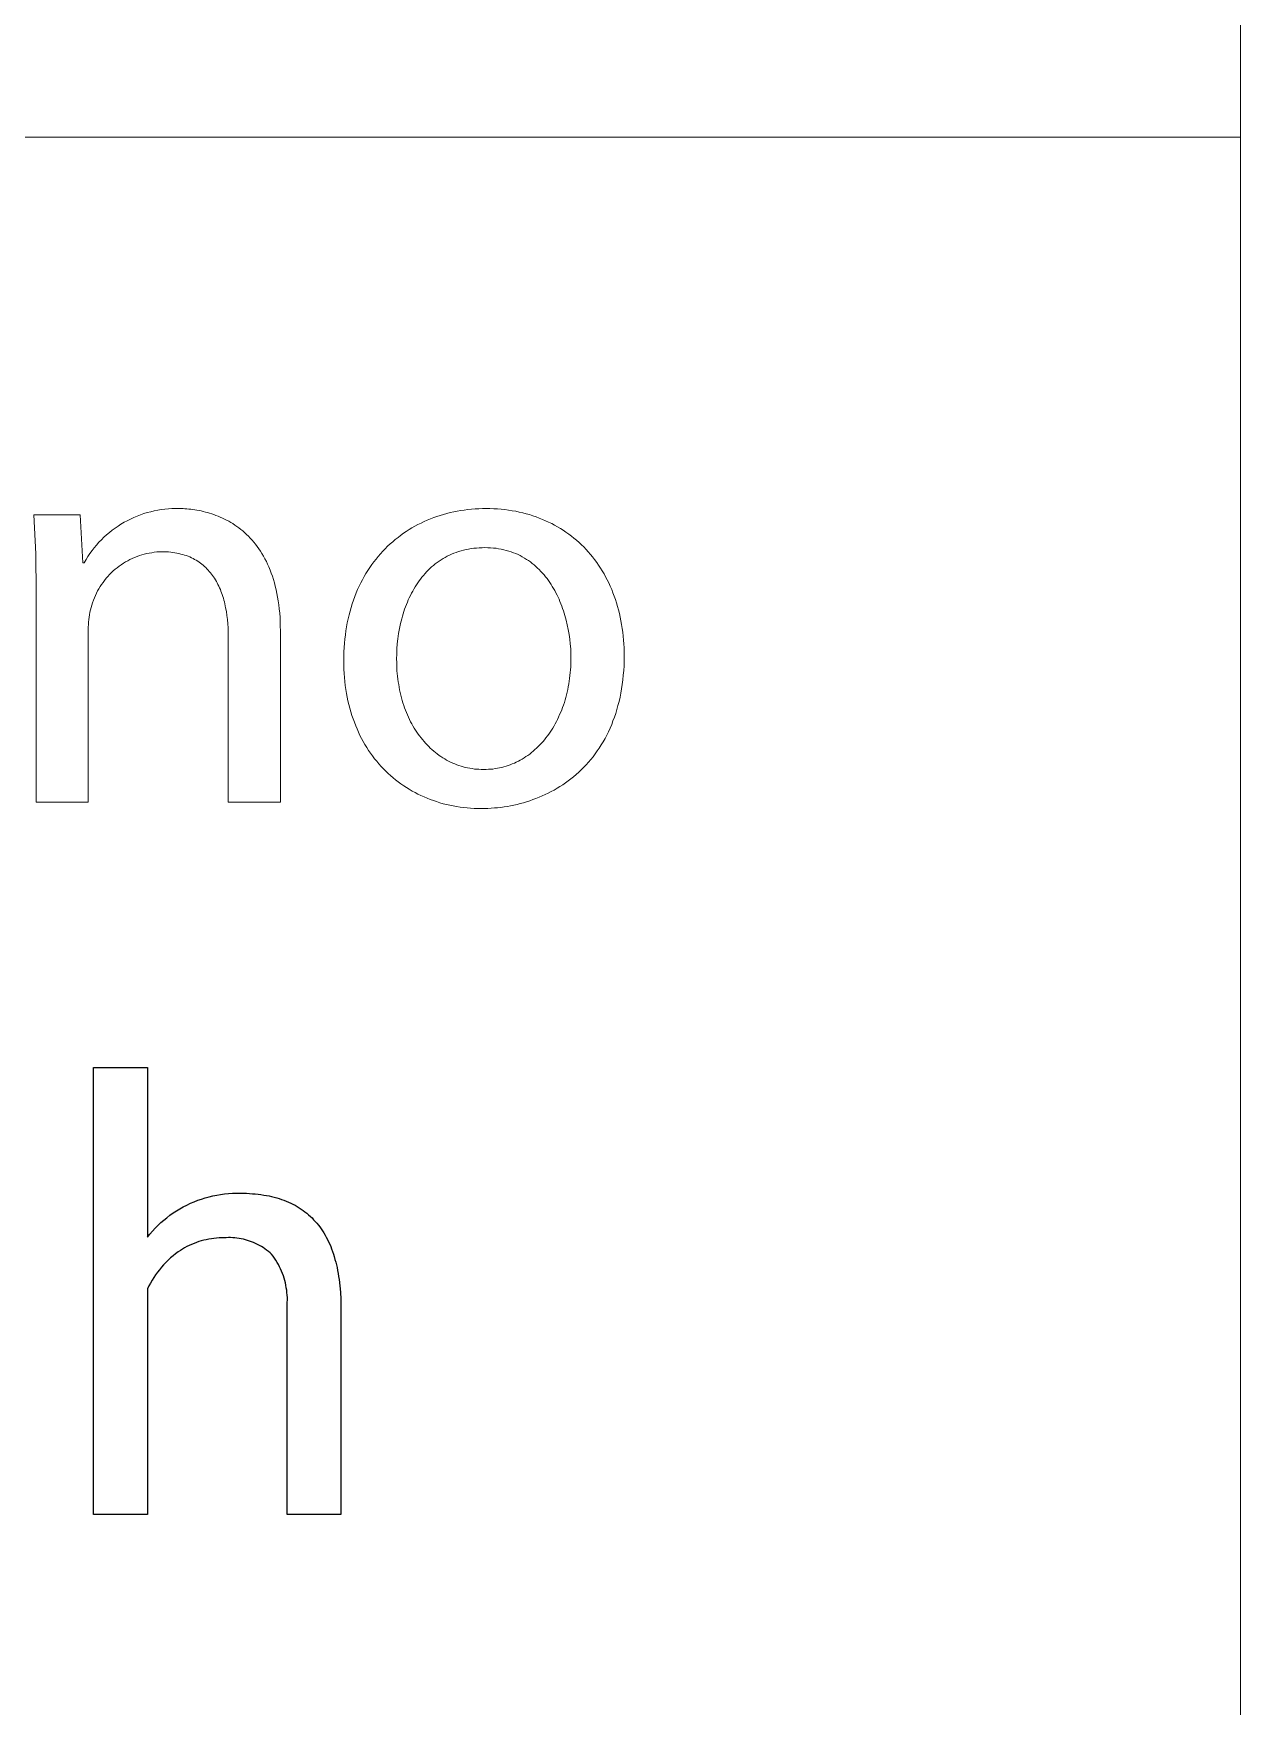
# Model space of a CAD drawing. Header units: millimetres. Extents: x -582 to 3448, y -204 to 2611.
# Drawn here: x 3362.2 to 3444.3, y 139.5 to 253.3 of the extents above; entities that cross this region are included whole.
import ezdxf

# ---------------------------------------------------------------- set-up
doc = ezdxf.new("R2010")
doc.units = ezdxf.units.MM
doc.header["$MEASUREMENT"] = 0
doc.layers.add('Domyślny', color=7, linetype='Continuous', true_color=0x000000)

msp = doc.modelspace()

# ---------------------------------------------------------------- linework, layer by layer
at = {"layer": 'Domyślny', "color": 18, "lineweight": 15, "true_color": 0x000000}
for p, q in [((3444.3, -204.25), (3444.3, 2611.46)), ((3444.3, 246.28), (1925.07, 246.28)), ((3444.3, 246.28), (3444.3, -204.25)), ((3370.38, 220.84), (3370.62, 220.88)), ((3370.62, 220.88), (3370.86, 220.92)), ((3370.86, 220.92), (3371.11, 220.95)), ((3371.11, 220.95), (3371.35, 220.97)), ((3371.35, 220.97), (3371.59, 220.99)), ((3371.59, 220.99), (3371.84, 220.99)), ((3371.84, 220.99), (3372.08, 220.99)), ((3372.08, 220.99), (3372.21, 220.99)), ((3372.21, 220.99), (3372.34, 220.99)), ((3372.34, 220.99), (3372.47, 220.98)), ((3372.47, 220.98), (3372.6, 220.97)), ((3372.6, 220.97), (3372.74, 220.96)), ((3372.74, 220.96), (3372.87, 220.95)), ((3372.87, 220.95), (3373.01, 220.93)), ((3373.01, 220.93), (3373.15, 220.91)), ((3373.15, 220.91), (3373.29, 220.89)), ((3373.29, 220.89), (3373.43, 220.86)), ((3391.24, 220.86), (3391.48, 220.89)), ((3391.48, 220.89), (3391.72, 220.92)), ((3391.72, 220.92), (3391.97, 220.95)), ((3391.97, 220.95), (3392.22, 220.97)), ((3392.22, 220.97), (3392.46, 220.98)), ((3392.46, 220.98), (3392.71, 220.99)), ((3392.71, 220.99), (3392.97, 220.99)), ((3392.97, 220.99), (3393.23, 220.99)), ((3393.23, 220.99), (3393.49, 220.98)), ((3393.49, 220.98), (3393.74, 220.97)), ((3393.74, 220.97), (3394, 220.95)), ((3394, 220.95), (3394.25, 220.92)), ((3394.25, 220.92), (3394.49, 220.89)), ((3394.49, 220.89), (3394.74, 220.85)), ((3362.32, 217.92), (3362.19, 220.56)), ((3362.19, 220.56), (3365.34, 220.56)), ((3365.34, 220.56), (3365.53, 217.31)), ((3367.72, 219.66), (3367.92, 219.8)), ((3367.92, 219.8), (3368.12, 219.93)), ((3368.12, 219.93), (3368.33, 220.06)), ((3368.33, 220.06), (3368.55, 220.17)), ((3368.55, 220.17), (3368.77, 220.28)), ((3368.77, 220.28), (3368.99, 220.39)), ((3368.99, 220.39), (3369.21, 220.48)), ((3369.21, 220.48), (3369.44, 220.57)), ((3369.44, 220.57), (3369.67, 220.65)), ((3369.67, 220.65), (3369.91, 220.72)), ((3369.91, 220.72), (3370.14, 220.78)), ((3370.14, 220.78), (3370.38, 220.84)), ((3373.43, 220.86), (3373.58, 220.83)), ((3373.58, 220.83), (3373.72, 220.8)), ((3373.72, 220.8), (3373.86, 220.76)), ((3373.86, 220.76), (3374.01, 220.73)), ((3374.01, 220.73), (3374.15, 220.68)), ((3374.15, 220.68), (3374.3, 220.64)), ((3374.3, 220.64), (3374.44, 220.59)), ((3374.44, 220.59), (3374.58, 220.53)), ((3374.58, 220.53), (3374.73, 220.48)), ((3374.73, 220.48), (3374.87, 220.42)), ((3374.87, 220.42), (3375.02, 220.35)), ((3375.02, 220.35), (3375.16, 220.28)), ((3375.16, 220.28), (3375.3, 220.21)), ((3375.3, 220.21), (3375.45, 220.13)), ((3375.45, 220.13), (3375.59, 220.05)), ((3375.59, 220.05), (3375.73, 219.97)), ((3375.73, 219.97), (3375.86, 219.87)), ((3375.86, 219.87), (3376, 219.78)), ((3376, 219.78), (3376.14, 219.68)), ((3387.92, 219.68), (3388.12, 219.8)), ((3388.12, 219.8), (3388.33, 219.91)), ((3388.33, 219.91), (3388.54, 220.01)), ((3388.54, 220.01), (3388.75, 220.11)), ((3388.75, 220.11), (3388.96, 220.2)), ((3388.96, 220.2), (3389.18, 220.29)), ((3389.18, 220.29), (3389.4, 220.38)), ((3389.4, 220.38), (3389.62, 220.46)), ((3389.62, 220.46), (3389.84, 220.53)), ((3389.84, 220.53), (3390.07, 220.6)), ((3390.07, 220.6), (3390.3, 220.66)), ((3390.3, 220.66), (3390.53, 220.72)), ((3390.53, 220.72), (3390.76, 220.77)), ((3390.76, 220.77), (3391, 220.82)), ((3391, 220.82), (3391.24, 220.86)), ((3394.74, 220.85), (3394.98, 220.81)), ((3394.98, 220.81), (3395.22, 220.76)), ((3395.22, 220.76), (3395.46, 220.7)), ((3395.46, 220.7), (3395.69, 220.64)), ((3395.69, 220.64), (3395.92, 220.58)), ((3395.92, 220.58), (3396.14, 220.51)), ((3396.14, 220.51), (3396.37, 220.43)), ((3396.37, 220.43), (3396.58, 220.35)), ((3396.58, 220.35), (3396.8, 220.26)), ((3396.8, 220.26), (3397.01, 220.17)), ((3397.01, 220.17), (3397.22, 220.08)), ((3397.22, 220.08), (3397.43, 219.97)), ((3397.43, 219.97), (3397.63, 219.87)), ((3397.63, 219.87), (3397.83, 219.76)), ((3397.83, 219.76), (3398.03, 219.64)), ((3366.45, 218.51), (3366.62, 218.7)), ((3366.62, 218.7), (3366.79, 218.87)), ((3366.79, 218.87), (3366.96, 219.04)), ((3366.96, 219.04), (3367.14, 219.21)), ((3367.14, 219.21), (3367.33, 219.37)), ((3367.33, 219.37), (3367.52, 219.52)), ((3367.52, 219.52), (3367.72, 219.66)), ((3376.14, 219.68), (3376.27, 219.58)), ((3376.27, 219.58), (3376.4, 219.47)), ((3376.4, 219.47), (3376.54, 219.35)), ((3376.54, 219.35), (3376.66, 219.24)), ((3376.66, 219.24), (3376.79, 219.11)), ((3376.79, 219.11), (3376.92, 218.98)), ((3376.92, 218.98), (3377.04, 218.85)), ((3377.04, 218.85), (3377.16, 218.71)), ((3377.16, 218.71), (3377.27, 218.57)), ((3386.43, 218.59), (3386.61, 218.74)), ((3386.61, 218.74), (3386.78, 218.89)), ((3386.78, 218.89), (3386.97, 219.03)), ((3386.97, 219.03), (3387.15, 219.17)), ((3387.15, 219.17), (3387.34, 219.31)), ((3387.34, 219.31), (3387.53, 219.44)), ((3387.53, 219.44), (3387.72, 219.56)), ((3387.72, 219.56), (3387.92, 219.68)), ((3398.03, 219.64), (3398.22, 219.52)), ((3398.22, 219.52), (3398.4, 219.39)), ((3398.4, 219.39), (3398.59, 219.26)), ((3398.59, 219.26), (3398.77, 219.12)), ((3398.77, 219.12), (3398.94, 218.98)), ((3398.94, 218.98), (3399.12, 218.84)), ((3399.12, 218.84), (3399.29, 218.69)), ((3399.29, 218.69), (3399.45, 218.53)), ((3362.35, 215.27), (3362.32, 217.92)), ((3365.61, 217.31), (3365.74, 217.53)), ((3365.74, 217.53), (3365.87, 217.73)), ((3365.87, 217.73), (3366, 217.94)), ((3366, 217.94), (3366.15, 218.13)), ((3366.15, 218.13), (3366.3, 218.33)), ((3366.3, 218.33), (3366.45, 218.51)), ((3368.73, 217.52), (3368.58, 217.44)), ((3368.89, 217.6), (3368.73, 217.52)), ((3369.05, 217.67), (3368.89, 217.6)), ((3369.21, 217.73), (3369.05, 217.67)), ((3369.37, 217.79), (3369.21, 217.73)), ((3369.54, 217.84), (3369.37, 217.79)), ((3369.7, 217.89), (3369.54, 217.84)), ((3369.87, 217.93), (3369.7, 217.89)), ((3370.04, 217.96), (3369.87, 217.93)), ((3370.21, 217.99), (3370.04, 217.96)), ((3370.38, 218.02), (3370.21, 217.99)), ((3370.55, 218.04), (3370.38, 218.02)), ((3370.73, 218.05), (3370.55, 218.04)), ((3370.9, 218.05), (3370.73, 218.05)), ((3371.06, 218.05), (3370.9, 218.05)), ((3371.21, 218.04), (3371.06, 218.05)), ((3371.36, 218.04), (3371.21, 218.04)), ((3371.5, 218.02), (3371.36, 218.04)), ((3371.65, 218.01), (3371.5, 218.02)), ((3371.79, 217.99), (3371.65, 218.01)), ((3371.92, 217.96), (3371.79, 217.99)), ((3372.06, 217.93), (3371.92, 217.96)), ((3372.19, 217.9), (3372.06, 217.93)), ((3372.32, 217.87), (3372.19, 217.9)), ((3372.44, 217.83), (3372.32, 217.87)), ((3372.56, 217.79), (3372.44, 217.83)), ((3372.68, 217.75), (3372.56, 217.79)), ((3372.8, 217.7), (3372.68, 217.75)), ((3372.91, 217.65), (3372.8, 217.7)), ((3373.02, 217.59), (3372.91, 217.65)), ((3373.13, 217.54), (3373.02, 217.59)), ((3373.23, 217.48), (3373.13, 217.54)), ((3373.34, 217.41), (3373.23, 217.48)), ((3377.27, 218.57), (3377.39, 218.42)), ((3377.39, 218.42), (3377.5, 218.26)), ((3377.5, 218.26), (3377.61, 218.1)), ((3377.61, 218.1), (3377.71, 217.93)), ((3377.71, 217.93), (3377.81, 217.76)), ((3377.81, 217.76), (3377.91, 217.58)), ((3377.91, 217.58), (3378.01, 217.4)), ((3385.33, 217.37), (3385.48, 217.56)), ((3385.48, 217.56), (3385.63, 217.74)), ((3385.63, 217.74), (3385.78, 217.92)), ((3385.78, 217.92), (3385.94, 218.09)), ((3385.94, 218.09), (3386.1, 218.26)), ((3386.1, 218.26), (3386.26, 218.43)), ((3386.26, 218.43), (3386.43, 218.59)), ((3389.9, 217.51), (3389.77, 217.42)), ((3390.04, 217.59), (3389.9, 217.51)), ((3390.18, 217.67), (3390.04, 217.59)), ((3390.32, 217.75), (3390.18, 217.67)), ((3390.47, 217.82), (3390.32, 217.75)), ((3390.62, 217.89), (3390.47, 217.82)), ((3390.78, 217.95), (3390.62, 217.89)), ((3390.93, 218.01), (3390.78, 217.95)), ((3391.09, 218.07), (3390.93, 218.01)), ((3391.26, 218.12), (3391.09, 218.07)), ((3391.43, 218.16), (3391.26, 218.12)), ((3391.6, 218.2), (3391.43, 218.16)), ((3391.77, 218.24), (3391.6, 218.2)), ((3391.95, 218.27), (3391.77, 218.24)), ((3392.13, 218.29), (3391.95, 218.27)), ((3392.31, 218.31), (3392.13, 218.29)), ((3392.5, 218.32), (3392.31, 218.31)), ((3392.69, 218.33), (3392.5, 218.32)), ((3392.89, 218.34), (3392.69, 218.33)), ((3393.08, 218.33), (3392.89, 218.34)), ((3393.27, 218.32), (3393.08, 218.33)), ((3393.46, 218.31), (3393.27, 218.32)), ((3393.64, 218.29), (3393.46, 218.31)), ((3393.82, 218.26), (3393.64, 218.29)), ((3394, 218.23), (3393.82, 218.26)), ((3394.17, 218.19), (3394, 218.23)), ((3394.34, 218.15), (3394.17, 218.19)), ((3394.51, 218.1), (3394.34, 218.15)), ((3394.67, 218.05), (3394.51, 218.1)), ((3394.83, 217.99), (3394.67, 218.05)), ((3394.99, 217.93), (3394.83, 217.99)), ((3395.14, 217.86), (3394.99, 217.93)), ((3395.29, 217.79), (3395.14, 217.86)), ((3395.43, 217.71), (3395.29, 217.79)), ((3395.57, 217.63), (3395.43, 217.71)), ((3395.71, 217.54), (3395.57, 217.63)), ((3395.85, 217.45), (3395.71, 217.54)), ((3399.45, 218.53), (3399.61, 218.38)), ((3399.61, 218.38), (3399.77, 218.21)), ((3399.77, 218.21), (3399.92, 218.05)), ((3399.92, 218.05), (3400.07, 217.87)), ((3400.07, 217.87), (3400.21, 217.7)), ((3400.21, 217.7), (3400.35, 217.52)), ((3400.35, 217.52), (3400.49, 217.33)), ((3365.53, 217.31), (3365.61, 217.31)), ((3367.22, 216.38), (3367.11, 216.25)), ((3367.34, 216.51), (3367.22, 216.38)), ((3367.46, 216.63), (3367.34, 216.51)), ((3367.59, 216.75), (3367.46, 216.63)), ((3367.72, 216.86), (3367.59, 216.75)), ((3367.86, 216.97), (3367.72, 216.86)), ((3367.99, 217.07), (3367.86, 216.97)), ((3368.13, 217.17), (3367.99, 217.07)), ((3368.28, 217.27), (3368.13, 217.17)), ((3368.43, 217.36), (3368.28, 217.27)), ((3368.58, 217.44), (3368.43, 217.36)), ((3373.44, 217.35), (3373.34, 217.41)), ((3373.53, 217.28), (3373.44, 217.35)), ((3373.63, 217.21), (3373.53, 217.28)), ((3373.72, 217.14), (3373.63, 217.21)), ((3373.81, 217.06), (3373.72, 217.14)), ((3373.89, 216.98), (3373.81, 217.06)), ((3373.97, 216.9), (3373.89, 216.98)), ((3374.06, 216.81), (3373.97, 216.9)), ((3374.13, 216.72), (3374.06, 216.81)), ((3374.21, 216.63), (3374.13, 216.72)), ((3374.28, 216.54), (3374.21, 216.63)), ((3374.35, 216.45), (3374.28, 216.54)), ((3374.42, 216.35), (3374.35, 216.45)), ((3374.49, 216.25), (3374.42, 216.35)), ((3378.01, 217.4), (3378.1, 217.21)), ((3378.1, 217.21), (3378.19, 217.02)), ((3378.19, 217.02), (3378.27, 216.81)), ((3378.27, 216.81), (3378.35, 216.61)), ((3378.35, 216.61), (3378.42, 216.39)), ((3378.42, 216.39), (3378.5, 216.17)), ((3384.55, 216.15), (3384.67, 216.37)), ((3384.67, 216.37), (3384.79, 216.58)), ((3384.79, 216.58), (3384.92, 216.78)), ((3384.92, 216.78), (3385.05, 216.98)), ((3385.05, 216.98), (3385.19, 217.18)), ((3385.19, 217.18), (3385.33, 217.37)), ((3388.6, 216.32), (3388.5, 216.2)), ((3388.7, 216.45), (3388.6, 216.32)), ((3388.81, 216.57), (3388.7, 216.45)), ((3388.92, 216.69), (3388.81, 216.57)), ((3389.03, 216.8), (3388.92, 216.69)), ((3389.14, 216.91), (3389.03, 216.8)), ((3389.26, 217.02), (3389.14, 216.91)), ((3389.38, 217.13), (3389.26, 217.02)), ((3389.51, 217.23), (3389.38, 217.13)), ((3389.64, 217.32), (3389.51, 217.23)), ((3389.77, 217.42), (3389.64, 217.32)), ((3395.98, 217.36), (3395.85, 217.45)), ((3396.1, 217.26), (3395.98, 217.36)), ((3396.23, 217.16), (3396.1, 217.26)), ((3396.35, 217.06), (3396.23, 217.16)), ((3396.47, 216.95), (3396.35, 217.06)), ((3396.58, 216.84), (3396.47, 216.95)), ((3396.7, 216.72), (3396.58, 216.84)), ((3396.8, 216.6), (3396.7, 216.72)), ((3396.91, 216.48), (3396.8, 216.6)), ((3397.01, 216.35), (3396.91, 216.48)), ((3397.11, 216.23), (3397.01, 216.35)), ((3400.49, 217.33), (3400.62, 217.14)), ((3400.62, 217.14), (3400.75, 216.95)), ((3400.75, 216.95), (3400.87, 216.76)), ((3400.87, 216.76), (3400.99, 216.55)), ((3400.99, 216.55), (3401.1, 216.35)), ((3401.1, 216.35), (3401.21, 216.14)), ((3362.35, 201.02), (3362.35, 215.27)), ((3366.45, 215.23), (3366.38, 215.08)), ((3366.53, 215.39), (3366.45, 215.23)), ((3366.61, 215.54), (3366.53, 215.39)), ((3366.7, 215.69), (3366.61, 215.54)), ((3366.8, 215.83), (3366.7, 215.69)), ((3366.9, 215.97), (3366.8, 215.83)), ((3367, 216.11), (3366.9, 215.97)), ((3367.11, 216.25), (3367, 216.11)), ((3374.55, 216.15), (3374.49, 216.25)), ((3374.61, 216.04), (3374.55, 216.15)), ((3374.67, 215.94), (3374.61, 216.04)), ((3374.72, 215.83), (3374.67, 215.94)), ((3374.78, 215.72), (3374.72, 215.83)), ((3374.83, 215.61), (3374.78, 215.72)), ((3374.88, 215.49), (3374.83, 215.61)), ((3374.92, 215.38), (3374.88, 215.49)), ((3374.97, 215.26), (3374.92, 215.38)), ((3375.01, 215.14), (3374.97, 215.26)), ((3378.5, 216.17), (3378.56, 215.94)), ((3378.56, 215.94), (3378.62, 215.71)), ((3378.62, 215.71), (3378.68, 215.47)), ((3378.68, 215.47), (3378.73, 215.22)), ((3378.73, 215.22), (3378.78, 214.97)), ((3384.03, 215.01), (3384.13, 215.25)), ((3384.13, 215.25), (3384.22, 215.48)), ((3384.22, 215.48), (3384.33, 215.71)), ((3384.33, 215.71), (3384.44, 215.93)), ((3384.44, 215.93), (3384.55, 216.15)), ((3387.89, 215.23), (3387.81, 215.08)), ((3387.97, 215.38), (3387.89, 215.23)), ((3388.05, 215.52), (3387.97, 215.38)), ((3388.13, 215.66), (3388.05, 215.52)), ((3388.22, 215.8), (3388.13, 215.66)), ((3388.31, 215.93), (3388.22, 215.8)), ((3388.4, 216.07), (3388.31, 215.93)), ((3388.5, 216.2), (3388.4, 216.07)), ((3397.2, 216.1), (3397.11, 216.23)), ((3397.3, 215.96), (3397.2, 216.1)), ((3397.39, 215.83), (3397.3, 215.96)), ((3397.47, 215.69), (3397.39, 215.83)), ((3397.56, 215.55), (3397.47, 215.69)), ((3397.64, 215.41), (3397.56, 215.55)), ((3397.71, 215.26), (3397.64, 215.41)), ((3397.79, 215.11), (3397.71, 215.26)), ((3401.21, 216.14), (3401.31, 215.93)), ((3401.31, 215.93), (3401.41, 215.71)), ((3401.41, 215.71), (3401.51, 215.49)), ((3401.51, 215.49), (3401.6, 215.27)), ((3401.6, 215.27), (3401.68, 215.04)), ((3366.05, 214.1), (3366.01, 213.94)), ((3366.09, 214.27), (3366.05, 214.1)), ((3366.14, 214.43), (3366.09, 214.27)), ((3366.19, 214.59), (3366.14, 214.43)), ((3366.25, 214.76), (3366.19, 214.59)), ((3366.31, 214.92), (3366.25, 214.76)), ((3366.38, 215.08), (3366.31, 214.92)), ((3375.05, 215.02), (3375.01, 215.14)), ((3375.09, 214.89), (3375.05, 215.02)), ((3375.12, 214.77), (3375.09, 214.89)), ((3375.16, 214.64), (3375.12, 214.77)), ((3375.19, 214.51), (3375.16, 214.64)), ((3375.24, 214.25), (3375.19, 214.51)), ((3375.29, 213.99), (3375.24, 214.25)), ((3378.78, 214.97), (3378.82, 214.71)), ((3378.82, 214.71), (3378.86, 214.44)), ((3378.86, 214.44), (3378.89, 214.17)), ((3378.89, 214.17), (3378.92, 213.88)), ((3383.71, 214.02), (3383.78, 214.27)), ((3383.78, 214.27), (3383.86, 214.52)), ((3383.86, 214.52), (3383.94, 214.77)), ((3383.94, 214.77), (3384.03, 215.01)), ((3387.42, 214.15), (3387.37, 213.99)), ((3387.48, 214.31), (3387.42, 214.15)), ((3387.54, 214.47), (3387.48, 214.31)), ((3387.61, 214.63), (3387.54, 214.47)), ((3387.67, 214.78), (3387.61, 214.63)), ((3387.74, 214.93), (3387.67, 214.78)), ((3387.81, 215.08), (3387.74, 214.93)), ((3397.86, 214.97), (3397.79, 215.11)), ((3397.93, 214.82), (3397.86, 214.97)), ((3397.99, 214.66), (3397.93, 214.82)), ((3398.06, 214.51), (3397.99, 214.66)), ((3398.12, 214.36), (3398.06, 214.51)), ((3398.17, 214.2), (3398.12, 214.36)), ((3398.23, 214.04), (3398.17, 214.2)), ((3401.68, 215.04), (3401.76, 214.81)), ((3401.76, 214.81), (3401.84, 214.58)), ((3401.84, 214.58), (3401.91, 214.34)), ((3401.91, 214.34), (3401.97, 214.1)), ((3401.97, 214.1), (3402.04, 213.85)), ((3365.9, 213.1), (3365.89, 212.93)), ((3365.89, 212.93), (3365.89, 212.76)), ((3365.91, 213.27), (3365.9, 213.1)), ((3365.93, 213.44), (3365.91, 213.27)), ((3365.95, 213.61), (3365.93, 213.44)), ((3365.98, 213.77), (3365.95, 213.61)), ((3366.01, 213.94), (3365.98, 213.77)), ((3375.33, 213.71), (3375.29, 213.99)), ((3375.37, 213.44), (3375.33, 213.71)), ((3375.39, 213.15), (3375.37, 213.44)), ((3375.41, 212.87), (3375.39, 213.15)), ((3378.92, 213.88), (3378.94, 213.59)), ((3378.94, 213.59), (3378.95, 213.3)), ((3378.95, 213.3), (3378.96, 213)), ((3378.96, 213), (3378.97, 212.68)), ((3383.43, 212.68), (3383.47, 212.95)), ((3383.47, 212.95), (3383.52, 213.23)), ((3383.52, 213.23), (3383.58, 213.49)), ((3383.58, 213.49), (3383.64, 213.76)), ((3383.64, 213.76), (3383.71, 214.02)), ((3387.14, 213.17), (3387.07, 212.83)), ((3387.18, 213.33), (3387.14, 213.17)), ((3387.22, 213.5), (3387.18, 213.33)), ((3387.27, 213.67), (3387.22, 213.5)), ((3387.32, 213.83), (3387.27, 213.67)), ((3387.37, 213.99), (3387.32, 213.83)), ((3398.28, 213.88), (3398.23, 214.04)), ((3398.33, 213.72), (3398.28, 213.88)), ((3398.41, 213.4), (3398.33, 213.72)), ((3398.49, 213.08), (3398.41, 213.4)), ((3398.56, 212.76), (3398.49, 213.08)), ((3402.04, 213.85), (3402.09, 213.61)), ((3402.09, 213.61), (3402.14, 213.35)), ((3402.14, 213.35), (3402.19, 213.1)), ((3402.19, 213.1), (3402.23, 212.84)), ((3365.89, 212.76), (3365.89, 201.02)), ((3375.42, 212.58), (3375.41, 212.87)), ((3375.42, 212.28), (3375.42, 212.58)), ((3375.42, 201.02), (3375.42, 212.28)), ((3378.97, 212.68), (3378.97, 201.02)), ((3383.3, 211.53), (3383.33, 211.83)), ((3383.33, 211.83), (3383.35, 212.11)), ((3383.35, 212.11), (3383.39, 212.4)), ((3383.39, 212.4), (3383.43, 212.68)), ((3386.92, 211.8), (3386.9, 211.45)), ((3386.96, 212.14), (3386.92, 211.8)), ((3387.01, 212.49), (3386.96, 212.14)), ((3387.07, 212.83), (3387.01, 212.49)), ((3398.61, 212.43), (3398.56, 212.76)), ((3398.66, 212.11), (3398.61, 212.43)), ((3398.69, 211.78), (3398.66, 212.11)), ((3398.72, 211.46), (3398.69, 211.78)), ((3402.23, 212.84), (3402.26, 212.58)), ((3402.26, 212.58), (3402.29, 212.32)), ((3402.29, 212.32), (3402.32, 212.05)), ((3402.32, 212.05), (3402.34, 211.78)), ((3402.34, 211.78), (3402.35, 211.51)), ((3383.28, 210.94), (3383.29, 211.24)), ((3383.28, 210.63), (3383.28, 210.94)), ((3383.28, 210.34), (3383.28, 210.63)), ((3383.29, 211.24), (3383.3, 211.53)), ((3386.88, 211.1), (3386.87, 210.75)), ((3386.87, 210.75), (3386.88, 210.55)), ((3386.9, 211.45), (3386.88, 211.1)), ((3398.73, 211.15), (3398.72, 211.46)), ((3398.74, 210.83), (3398.73, 211.15)), ((3398.74, 210.63), (3398.74, 210.83)), ((3402.35, 211.51), (3402.36, 211.23)), ((3402.36, 211.23), (3402.36, 210.95)), ((3402.36, 210.95), (3402.36, 210.62)), ((3383.29, 210.06), (3383.28, 210.34)), ((3383.3, 209.78), (3383.29, 210.06)), ((3383.32, 209.5), (3383.3, 209.78)), ((3383.35, 209.23), (3383.32, 209.5)), ((3386.88, 210.55), (3386.88, 210.35)), ((3386.88, 210.35), (3386.89, 210.16)), ((3386.89, 210.16), (3386.9, 209.96)), ((3386.9, 209.96), (3386.92, 209.77)), ((3386.92, 209.77), (3386.94, 209.58)), ((3386.94, 209.58), (3386.96, 209.39)), ((3398.65, 209.44), (3398.67, 209.63)), ((3398.67, 209.63), (3398.69, 209.83)), ((3398.69, 209.83), (3398.71, 210.03)), ((3398.71, 210.03), (3398.72, 210.22)), ((3398.72, 210.22), (3398.73, 210.43)), ((3398.73, 210.43), (3398.74, 210.63)), ((3402.3, 209.65), (3402.27, 209.34)), ((3402.33, 209.97), (3402.3, 209.65)), ((3402.35, 210.29), (3402.33, 209.97)), ((3402.36, 210.62), (3402.35, 210.29)), ((3383.38, 208.95), (3383.35, 209.23)), ((3383.42, 208.69), (3383.38, 208.95)), ((3383.46, 208.42), (3383.42, 208.69)), ((3383.51, 208.16), (3383.46, 208.42)), ((3386.96, 209.39), (3386.99, 209.2)), ((3386.99, 209.2), (3387.02, 209.02)), ((3387.02, 209.02), (3387.05, 208.83)), ((3387.05, 208.83), (3387.08, 208.65)), ((3387.08, 208.65), (3387.12, 208.47)), ((3387.12, 208.47), (3387.17, 208.29)), ((3398.44, 208.32), (3398.48, 208.5)), ((3398.48, 208.5), (3398.52, 208.69)), ((3398.52, 208.69), (3398.56, 208.87)), ((3398.56, 208.87), (3398.59, 209.06)), ((3398.59, 209.06), (3398.62, 209.25)), ((3398.62, 209.25), (3398.65, 209.44)), ((3402.14, 208.44), (3402.08, 208.15)), ((3402.19, 208.73), (3402.14, 208.44)), ((3402.23, 209.03), (3402.19, 208.73)), ((3402.27, 209.34), (3402.23, 209.03)), ((3383.56, 207.91), (3383.51, 208.16)), ((3383.62, 207.66), (3383.56, 207.91)), ((3383.69, 207.41), (3383.62, 207.66)), ((3383.76, 207.16), (3383.69, 207.41)), ((3387.17, 208.29), (3387.21, 208.12)), ((3387.21, 208.12), (3387.26, 207.94)), ((3387.26, 207.94), (3387.31, 207.77)), ((3387.31, 207.77), (3387.37, 207.6)), ((3387.37, 207.6), (3387.42, 207.44)), ((3387.42, 207.44), (3387.49, 207.27)), ((3387.49, 207.27), (3387.55, 207.11)), ((3398.04, 207.13), (3398.11, 207.29)), ((3398.11, 207.29), (3398.17, 207.46)), ((3398.17, 207.46), (3398.23, 207.62)), ((3398.23, 207.62), (3398.29, 207.8)), ((3398.29, 207.8), (3398.34, 207.97)), ((3398.34, 207.97), (3398.39, 208.14)), ((3398.39, 208.14), (3398.44, 208.32)), ((3401.87, 207.32), (3401.79, 207.05)), ((3401.94, 207.59), (3401.87, 207.32)), ((3402.01, 207.86), (3401.94, 207.59)), ((3402.08, 208.15), (3402.01, 207.86)), ((3383.83, 206.92), (3383.76, 207.16)), ((3383.91, 206.68), (3383.83, 206.92)), ((3384, 206.45), (3383.91, 206.68)), ((3384.09, 206.22), (3384, 206.45)), ((3384.18, 206), (3384.09, 206.22)), ((3387.55, 207.11), (3387.62, 206.95)), ((3387.62, 206.95), (3387.69, 206.8)), ((3387.69, 206.8), (3387.76, 206.64)), ((3387.76, 206.64), (3387.83, 206.49)), ((3387.83, 206.49), (3387.91, 206.35)), ((3387.91, 206.35), (3387.99, 206.2)), ((3387.99, 206.2), (3388.08, 206.06)), ((3397.5, 206.06), (3397.59, 206.21)), ((3397.59, 206.21), (3397.67, 206.35)), ((3397.67, 206.35), (3397.75, 206.5)), ((3397.75, 206.5), (3397.83, 206.65)), ((3397.83, 206.65), (3397.9, 206.81)), ((3397.9, 206.81), (3397.97, 206.97)), ((3397.97, 206.97), (3398.04, 207.13)), ((3401.51, 206.29), (3401.4, 206.04)), ((3401.6, 206.54), (3401.51, 206.29)), ((3401.7, 206.79), (3401.6, 206.54)), ((3401.79, 207.05), (3401.7, 206.79)), ((3384.28, 205.78), (3384.18, 206)), ((3384.38, 205.56), (3384.28, 205.78)), ((3384.49, 205.35), (3384.38, 205.56)), ((3384.61, 205.14), (3384.49, 205.35)), ((3384.72, 204.93), (3384.61, 205.14)), ((3388.08, 206.06), (3388.16, 205.92)), ((3388.16, 205.92), (3388.25, 205.78)), ((3388.25, 205.78), (3388.34, 205.65)), ((3388.34, 205.65), (3388.44, 205.52)), ((3388.44, 205.52), (3388.54, 205.39)), ((3388.54, 205.39), (3388.64, 205.27)), ((3388.64, 205.27), (3388.74, 205.14)), ((3388.74, 205.14), (3388.84, 205.03)), ((3388.84, 205.03), (3388.95, 204.91)), ((3396.62, 204.91), (3396.73, 205.02)), ((3396.73, 205.02), (3396.84, 205.14)), ((3396.84, 205.14), (3396.94, 205.26)), ((3396.94, 205.26), (3397.04, 205.39)), ((3397.04, 205.39), (3397.14, 205.52)), ((3397.14, 205.52), (3397.23, 205.65)), ((3397.23, 205.65), (3397.33, 205.78)), ((3397.33, 205.78), (3397.42, 205.92)), ((3397.42, 205.92), (3397.5, 206.06)), ((3400.93, 205.13), (3400.8, 204.91)), ((3401.06, 205.35), (3400.93, 205.13)), ((3401.18, 205.58), (3401.06, 205.35)), ((3401.29, 205.81), (3401.18, 205.58)), ((3401.4, 206.04), (3401.29, 205.81)), ((3384.85, 204.73), (3384.72, 204.93)), ((3384.97, 204.54), (3384.85, 204.73)), ((3385.1, 204.34), (3384.97, 204.54)), ((3385.24, 204.16), (3385.1, 204.34)), ((3385.38, 203.97), (3385.24, 204.16)), ((3385.52, 203.8), (3385.38, 203.97)), ((3388.95, 204.91), (3389.06, 204.8)), ((3389.06, 204.8), (3389.17, 204.69)), ((3389.17, 204.69), (3389.28, 204.59)), ((3389.28, 204.59), (3389.4, 204.49)), ((3389.4, 204.49), (3389.52, 204.39)), ((3389.52, 204.39), (3389.64, 204.3)), ((3389.64, 204.3), (3389.76, 204.2)), ((3389.76, 204.2), (3389.89, 204.12)), ((3389.89, 204.12), (3390.02, 204.04)), ((3390.02, 204.04), (3390.15, 203.96)), ((3390.15, 203.96), (3390.28, 203.88)), ((3390.28, 203.88), (3390.41, 203.81)), ((3390.41, 203.81), (3390.55, 203.74)), ((3395.02, 203.74), (3395.16, 203.81)), ((3395.16, 203.81), (3395.29, 203.88)), ((3395.29, 203.88), (3395.42, 203.95)), ((3395.42, 203.95), (3395.55, 204.03)), ((3395.55, 204.03), (3395.68, 204.12)), ((3395.68, 204.12), (3395.81, 204.2)), ((3395.81, 204.2), (3395.93, 204.29)), ((3395.93, 204.29), (3396.05, 204.39)), ((3396.05, 204.39), (3396.17, 204.48)), ((3396.17, 204.48), (3396.29, 204.59)), ((3396.29, 204.59), (3396.4, 204.69)), ((3396.4, 204.69), (3396.51, 204.8)), ((3396.51, 204.8), (3396.62, 204.91)), ((3400.09, 203.92), (3399.93, 203.74)), ((3400.24, 204.11), (3400.09, 203.92)), ((3400.39, 204.3), (3400.24, 204.11)), ((3400.53, 204.5), (3400.39, 204.3)), ((3400.67, 204.7), (3400.53, 204.5)), ((3400.8, 204.91), (3400.67, 204.7)), ((3385.67, 203.62), (3385.52, 203.8)), ((3385.82, 203.45), (3385.67, 203.62)), ((3385.98, 203.29), (3385.82, 203.45)), ((3386.14, 203.13), (3385.98, 203.29)), ((3386.3, 202.97), (3386.14, 203.13)), ((3386.47, 202.82), (3386.3, 202.97)), ((3386.64, 202.67), (3386.47, 202.82)), ((3386.81, 202.53), (3386.64, 202.67)), ((3390.55, 203.74), (3390.69, 203.68)), ((3390.69, 203.68), (3390.83, 203.62)), ((3390.83, 203.62), (3390.97, 203.56)), ((3390.97, 203.56), (3391.11, 203.51)), ((3391.11, 203.51), (3391.26, 203.47)), ((3391.26, 203.47), (3391.4, 203.42)), ((3391.4, 203.42), (3391.55, 203.38)), ((3391.55, 203.38), (3391.7, 203.35)), ((3391.7, 203.35), (3391.86, 203.32)), ((3391.86, 203.32), (3392.01, 203.3)), ((3392.01, 203.3), (3392.17, 203.27)), ((3392.17, 203.27), (3392.32, 203.26)), ((3392.32, 203.26), (3392.48, 203.25)), ((3392.48, 203.25), (3392.64, 203.24)), ((3392.64, 203.24), (3392.81, 203.24)), ((3392.81, 203.24), (3392.96, 203.24)), ((3392.96, 203.24), (3393.12, 203.25)), ((3393.12, 203.25), (3393.28, 203.26)), ((3393.28, 203.26), (3393.43, 203.27)), ((3393.43, 203.27), (3393.58, 203.3)), ((3393.58, 203.3), (3393.73, 203.32)), ((3393.73, 203.32), (3393.88, 203.35)), ((3393.88, 203.35), (3394.03, 203.38)), ((3394.03, 203.38), (3394.18, 203.42)), ((3394.18, 203.42), (3394.32, 203.46)), ((3394.32, 203.46), (3394.47, 203.51)), ((3394.47, 203.51), (3394.61, 203.56)), ((3394.61, 203.56), (3394.75, 203.62)), ((3394.75, 203.62), (3394.89, 203.68)), ((3394.89, 203.68), (3395.02, 203.74)), ((3398.92, 202.75), (3398.74, 202.61)), ((3399.09, 202.9), (3398.92, 202.75)), ((3399.27, 203.06), (3399.09, 202.9)), ((3399.44, 203.22), (3399.27, 203.06)), ((3399.61, 203.39), (3399.44, 203.22)), ((3399.77, 203.56), (3399.61, 203.39)), ((3399.93, 203.74), (3399.77, 203.56)), ((3386.99, 202.39), (3386.81, 202.53)), ((3387.17, 202.26), (3386.99, 202.39)), ((3387.36, 202.13), (3387.17, 202.26)), ((3387.54, 202.01), (3387.36, 202.13)), ((3387.74, 201.89), (3387.54, 202.01)), ((3387.93, 201.77), (3387.74, 201.89)), ((3388.13, 201.67), (3387.93, 201.77)), ((3388.33, 201.56), (3388.13, 201.67)), ((3388.53, 201.46), (3388.33, 201.56)), ((3396.99, 201.53), (3396.78, 201.44)), ((3397.19, 201.63), (3396.99, 201.53)), ((3397.39, 201.74), (3397.19, 201.63)), ((3397.59, 201.84), (3397.39, 201.74)), ((3397.79, 201.96), (3397.59, 201.84)), ((3397.98, 202.08), (3397.79, 201.96)), ((3398.18, 202.2), (3397.98, 202.08)), ((3398.37, 202.33), (3398.18, 202.2)), ((3398.55, 202.47), (3398.37, 202.33)), ((3398.74, 202.61), (3398.55, 202.47)), ((3365.89, 201.02), (3362.35, 201.02)), ((3378.97, 201.02), (3375.42, 201.02)), ((3388.74, 201.37), (3388.53, 201.46)), ((3388.95, 201.28), (3388.74, 201.37)), ((3389.16, 201.2), (3388.95, 201.28)), ((3389.38, 201.12), (3389.16, 201.2)), ((3389.6, 201.05), (3389.38, 201.12)), ((3389.82, 200.98), (3389.6, 201.05)), ((3390.04, 200.91), (3389.82, 200.98)), ((3390.27, 200.86), (3390.04, 200.91)), ((3390.49, 200.81), (3390.27, 200.86)), ((3390.72, 200.76), (3390.49, 200.81)), ((3390.96, 200.72), (3390.72, 200.76)), ((3391.19, 200.68), (3390.96, 200.72)), ((3391.43, 200.65), (3391.19, 200.68)), ((3391.67, 200.63), (3391.43, 200.65)), ((3391.91, 200.61), (3391.67, 200.63)), ((3392.15, 200.59), (3391.91, 200.61)), ((3392.4, 200.58), (3392.15, 200.59)), ((3392.64, 200.58), (3392.4, 200.58)), ((3392.87, 200.58), (3392.64, 200.58)), ((3393.09, 200.59), (3392.87, 200.58)), ((3393.31, 200.6), (3393.09, 200.59)), ((3393.53, 200.62), (3393.31, 200.6)), ((3393.75, 200.64), (3393.53, 200.62)), ((3393.97, 200.66), (3393.75, 200.64)), ((3394.19, 200.69), (3393.97, 200.66)), ((3394.41, 200.73), (3394.19, 200.69)), ((3394.63, 200.77), (3394.41, 200.73)), ((3394.85, 200.81), (3394.63, 200.77)), ((3395.07, 200.86), (3394.85, 200.81)), ((3395.29, 200.92), (3395.07, 200.86)), ((3395.51, 200.98), (3395.29, 200.92)), ((3395.72, 201.04), (3395.51, 200.98)), ((3395.94, 201.11), (3395.72, 201.04)), ((3396.15, 201.19), (3395.94, 201.11)), ((3396.36, 201.26), (3396.15, 201.19)), ((3396.57, 201.35), (3396.36, 201.26)), ((3396.78, 201.44), (3396.57, 201.35))]:
    msp.add_line(p, q, dxfattribs=at)
at = {"layer": 'Domyślny'}
for p, q in [((3366.26, 152.55), (3366.26, 182.96)), ((3366.26, 182.96), (3369.92, 182.96)), ((3369.92, 182.96), (3369.92, 171.41)), ((3374.11, 174.16), (3374.37, 174.22)), ((3374.37, 174.22), (3374.64, 174.28)), ((3374.64, 174.28), (3374.9, 174.32)), ((3374.9, 174.32), (3375.17, 174.36)), ((3375.17, 174.36), (3375.44, 174.38)), ((3375.44, 174.38), (3375.7, 174.4)), ((3375.7, 174.4), (3375.97, 174.41)), ((3375.97, 174.41), (3376.24, 174.4)), ((3376.24, 174.4), (3376.45, 174.4)), ((3376.45, 174.4), (3376.66, 174.4)), ((3376.66, 174.4), (3376.86, 174.39)), ((3376.86, 174.39), (3377.06, 174.37)), ((3377.06, 174.37), (3377.26, 174.36)), ((3377.26, 174.36), (3377.45, 174.34)), ((3377.45, 174.34), (3377.64, 174.31)), ((3377.64, 174.31), (3377.83, 174.28)), ((3377.83, 174.28), (3378.02, 174.25)), ((3378.02, 174.25), (3378.2, 174.22)), ((3378.2, 174.22), (3378.37, 174.18)), ((3371.45, 172.9), (3371.67, 173.06)), ((3371.67, 173.06), (3371.9, 173.21)), ((3371.9, 173.21), (3372.13, 173.35)), ((3372.13, 173.35), (3372.36, 173.48)), ((3372.36, 173.48), (3372.6, 173.6)), ((3372.6, 173.6), (3372.84, 173.72)), ((3372.84, 173.72), (3373.09, 173.82)), ((3373.09, 173.82), (3373.34, 173.92)), ((3373.34, 173.92), (3373.6, 174.01)), ((3373.6, 174.01), (3373.85, 174.09)), ((3373.85, 174.09), (3374.11, 174.16)), ((3378.37, 174.18), (3378.55, 174.13)), ((3378.55, 174.13), (3378.72, 174.09)), ((3378.72, 174.09), (3378.89, 174.04)), ((3378.89, 174.04), (3379.05, 173.98)), ((3379.05, 173.98), (3379.21, 173.92)), ((3379.21, 173.92), (3379.37, 173.86)), ((3379.37, 173.86), (3379.52, 173.8)), ((3379.52, 173.8), (3379.67, 173.73)), ((3379.67, 173.73), (3379.82, 173.65)), ((3379.82, 173.65), (3379.97, 173.58)), ((3379.97, 173.58), (3380.11, 173.5)), ((3380.11, 173.5), (3380.25, 173.41)), ((3380.25, 173.41), (3380.38, 173.32)), ((3380.38, 173.32), (3380.51, 173.23)), ((3380.51, 173.23), (3380.64, 173.14)), ((3380.64, 173.14), (3380.77, 173.04)), ((3370.26, 171.82), (3370.44, 172.02)), ((3370.44, 172.02), (3370.63, 172.21)), ((3370.63, 172.21), (3370.83, 172.4)), ((3370.83, 172.4), (3371.03, 172.57)), ((3371.03, 172.57), (3371.24, 172.74)), ((3371.24, 172.74), (3371.45, 172.9)), ((3380.77, 173.04), (3380.89, 172.93)), ((3380.89, 172.93), (3381.01, 172.83)), ((3381.01, 172.83), (3381.12, 172.72)), ((3381.12, 172.72), (3381.23, 172.6)), ((3381.23, 172.6), (3381.34, 172.49)), ((3381.34, 172.49), (3381.45, 172.36)), ((3381.45, 172.36), (3381.55, 172.24)), ((3381.55, 172.24), (3381.65, 172.11)), ((3381.65, 172.11), (3381.74, 171.98)), ((3381.74, 171.98), (3381.83, 171.84)), ((3369.92, 171.41), (3370.09, 171.62)), ((3370.09, 171.62), (3370.26, 171.82)), ((3372.77, 170.85), (3372.61, 170.77)), ((3372.92, 170.92), (3372.77, 170.85)), ((3373.09, 170.99), (3372.92, 170.92)), ((3373.25, 171.05), (3373.09, 170.99)), ((3373.41, 171.11), (3373.25, 171.05)), ((3373.58, 171.16), (3373.41, 171.11)), ((3373.75, 171.21), (3373.58, 171.16)), ((3373.92, 171.24), (3373.75, 171.21)), ((3374.09, 171.28), (3373.92, 171.24)), ((3374.27, 171.31), (3374.09, 171.28)), ((3374.44, 171.33), (3374.27, 171.31)), ((3374.61, 171.35), (3374.44, 171.33)), ((3374.79, 171.36), (3374.61, 171.35)), ((3374.96, 171.36), (3374.79, 171.36)), ((3375.14, 171.36), (3374.96, 171.36)), ((3375.28, 171.37), (3375.14, 171.36)), ((3375.43, 171.38), (3375.28, 171.37)), ((3375.58, 171.38), (3375.43, 171.38)), ((3375.72, 171.37), (3375.58, 171.38)), ((3375.87, 171.36), (3375.72, 171.37)), ((3376.01, 171.35), (3375.87, 171.36)), ((3376.16, 171.33), (3376.01, 171.35)), ((3376.3, 171.3), (3376.16, 171.33)), ((3376.45, 171.27), (3376.3, 171.3)), ((3376.59, 171.23), (3376.45, 171.27)), ((3376.73, 171.19), (3376.59, 171.23)), ((3376.87, 171.15), (3376.73, 171.19)), ((3377.01, 171.1), (3376.87, 171.15)), ((3377.14, 171.04), (3377.01, 171.1)), ((3377.28, 170.98), (3377.14, 171.04)), ((3377.41, 170.92), (3377.28, 170.98)), ((3377.54, 170.85), (3377.41, 170.92)), ((3377.67, 170.78), (3377.54, 170.85)), ((3381.83, 171.84), (3381.92, 171.7)), ((3381.92, 171.7), (3382.01, 171.55)), ((3382.01, 171.55), (3382.09, 171.41)), ((3382.09, 171.41), (3382.17, 171.25)), ((3382.17, 171.25), (3382.25, 171.1)), ((3382.25, 171.1), (3382.32, 170.94)), ((3382.32, 170.94), (3382.39, 170.78)), ((3371.17, 169.69), (3371.02, 169.53)), ((3371.33, 169.85), (3371.17, 169.69)), ((3371.49, 170), (3371.33, 169.85)), ((3371.66, 170.14), (3371.49, 170)), ((3371.83, 170.28), (3371.66, 170.14)), ((3372.01, 170.41), (3371.83, 170.28)), ((3372.16, 170.51), (3372.01, 170.41)), ((3372.3, 170.6), (3372.16, 170.51)), ((3372.45, 170.69), (3372.3, 170.6)), ((3372.61, 170.77), (3372.45, 170.69)), ((3377.79, 170.7), (3377.67, 170.78)), ((3377.91, 170.62), (3377.79, 170.7)), ((3378.03, 170.53), (3377.91, 170.62)), ((3378.15, 170.44), (3378.03, 170.53)), ((3378.26, 170.35), (3378.15, 170.44)), ((3378.37, 170.25), (3378.26, 170.35)), ((3378.47, 170.11), (3378.37, 170.25)), ((3378.56, 169.98), (3378.47, 170.11)), ((3378.66, 169.84), (3378.56, 169.98)), ((3378.74, 169.7), (3378.66, 169.84)), ((3378.83, 169.55), (3378.74, 169.7)), ((3382.39, 170.78), (3382.45, 170.61)), ((3382.45, 170.61), (3382.52, 170.44)), ((3382.52, 170.44), (3382.58, 170.26)), ((3382.58, 170.26), (3382.63, 170.09)), ((3382.63, 170.09), (3382.68, 169.9)), ((3382.68, 169.9), (3382.73, 169.72)), ((3382.73, 169.72), (3382.78, 169.53)), ((3370.35, 168.67), (3370.23, 168.48)), ((3370.47, 168.85), (3370.35, 168.67)), ((3370.6, 169.03), (3370.47, 168.85)), ((3370.73, 169.2), (3370.6, 169.03)), ((3370.87, 169.37), (3370.73, 169.2)), ((3371.02, 169.53), (3370.87, 169.37)), ((3378.91, 169.4), (3378.83, 169.55)), ((3378.98, 169.25), (3378.91, 169.4)), ((3379.05, 169.1), (3378.98, 169.25)), ((3379.11, 168.94), (3379.05, 169.1)), ((3379.17, 168.78), (3379.11, 168.94)), ((3379.22, 168.63), (3379.17, 168.78)), ((3379.26, 168.46), (3379.22, 168.63)), ((3382.78, 169.53), (3382.82, 169.34)), ((3382.82, 169.34), (3382.86, 169.14)), ((3382.86, 169.14), (3382.9, 168.94)), ((3382.9, 168.94), (3382.93, 168.73)), ((3382.93, 168.73), (3382.96, 168.53)), ((3382.96, 168.53), (3383.01, 168.1)), ((3370.01, 168.1), (3369.92, 167.9)), ((3369.92, 167.9), (3369.92, 152.55)), ((3370.12, 168.29), (3370.01, 168.1)), ((3370.23, 168.48), (3370.12, 168.29)), ((3379.31, 168.3), (3379.26, 168.46)), ((3379.34, 168.14), (3379.31, 168.3)), ((3379.37, 167.97), (3379.34, 168.14)), ((3379.4, 167.81), (3379.37, 167.97)), ((3379.41, 167.64), (3379.4, 167.81)), ((3379.43, 167.47), (3379.41, 167.64)), ((3379.44, 167.31), (3379.43, 167.47)), ((3383.01, 168.1), (3383.05, 167.66)), ((3383.05, 167.66), (3383.07, 167.2)), ((3379.43, 166.97), (3379.44, 167.14)), ((3379.43, 166.8), (3379.43, 166.97)), ((3379.43, 152.55), (3379.43, 166.8)), ((3379.44, 167.14), (3379.44, 167.31)), ((3383.07, 167.2), (3383.08, 166.73)), ((3383.08, 166.73), (3383.08, 152.55)), ((3369.92, 152.55), (3366.26, 152.55)), ((3383.08, 152.55), (3379.43, 152.55))]:
    msp.add_line(p, q, dxfattribs=at)

doc.saveas('drawing.dxf')
